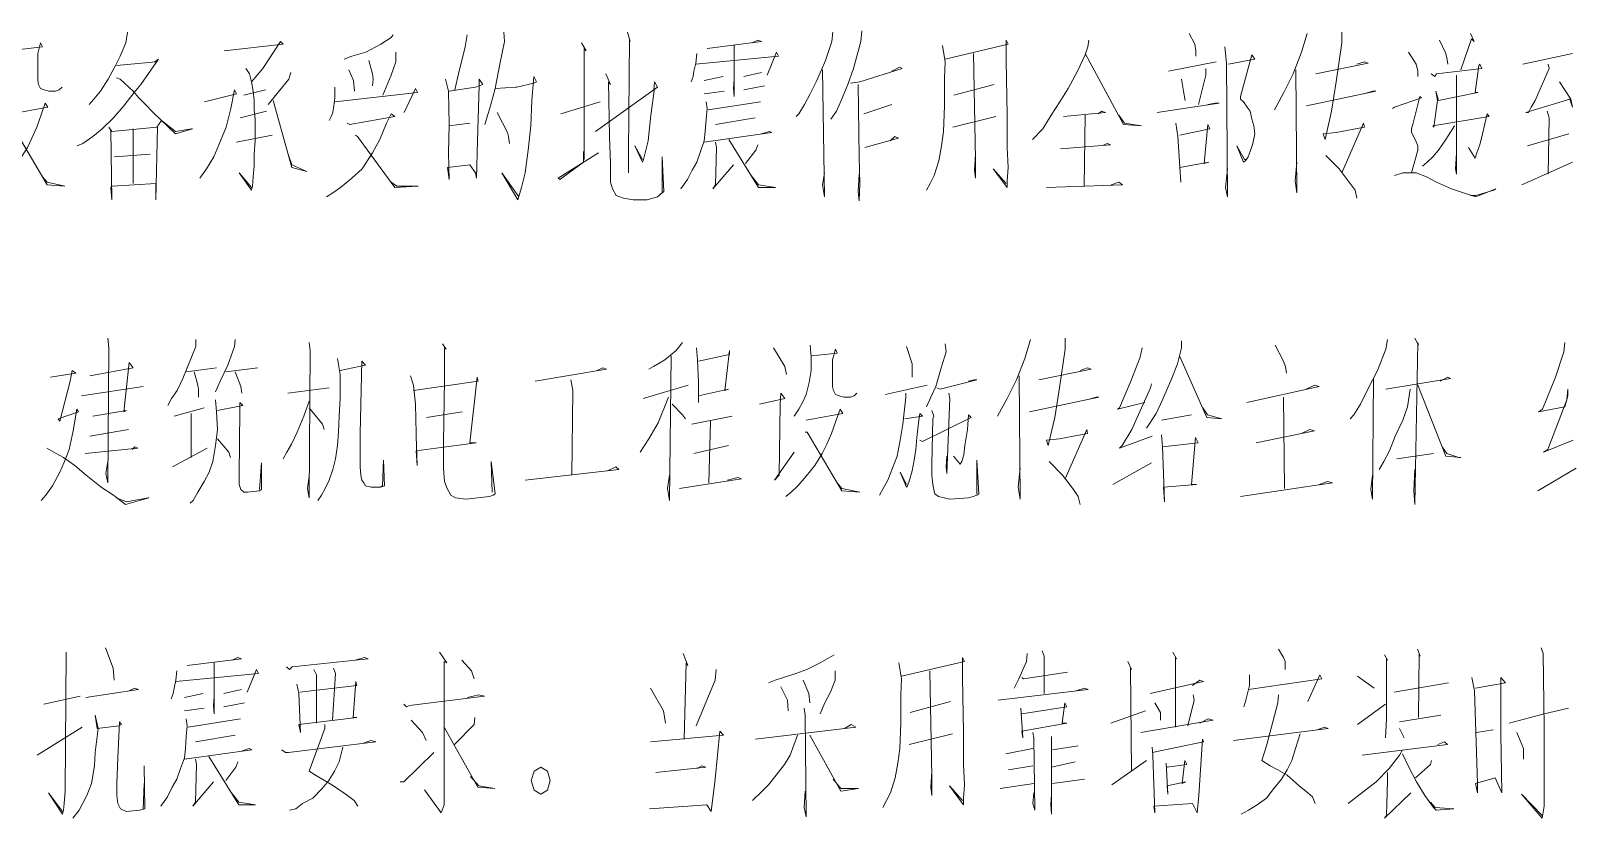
# Model space of a CAD drawing. Header units: millimetres. Extents: x 0 to 586, y 0 to 414.
# Drawn here: x 261.3 to 301.6, y 177.49 to 198.02 of the extents above; entities that cross this region are included whole.
import ezdxf

# ---------------------------------------------------------------- set-up
doc = ezdxf.new("R2010")
doc.units = ezdxf.units.MM

msp = doc.modelspace()

# ---------------------------------------------------------------- linework, layer by layer
at = {"color": 0, "lineweight": 0}
for points in [[(263.821333, 197.985944), (263.771944, 197.70725), (263.627306, 197.358), (263.503833, 197.114583), (263.309806, 196.765333), (263.11225, 196.451361), (262.942917, 196.239694), (262.819444, 196.098583)], [(270.742833, 197.915389), (270.693444, 197.848361), (270.425333, 197.671972), (270.03375, 197.463833), (269.666861, 197.358), (269.472833, 197.287444)], [(272.676056, 197.915389), (272.626667, 197.601417), (272.453806, 196.902917), (272.358556, 196.483111)], [(273.628556, 197.985944), (273.65325, 197.742528), (273.529778, 197.149861), (273.409833, 196.518389), (273.286361, 196.066833), (273.187583, 195.749333), (273.138194, 195.576472)], [(276.856472, 197.985944), (276.930556, 197.742528), (276.905861, 197.813083), (276.881167, 194.842694), (276.881167, 194.317056), (276.881167, 194.736861)], [(282.211639, 197.985944), (282.186944, 197.742528), (282.017611, 197.252167), (281.795361, 196.730056), (281.626028, 196.380806), (281.477861, 196.098583), (281.329694, 195.855167), (281.259139, 195.784611)], [(282.970111, 198.021222), (282.945417, 197.742528), (282.751389, 197.044028), (282.603222, 196.624222), (282.430361, 196.204417), (282.310417, 195.925722), (282.16225, 195.717583)], [(291.503806, 197.950667), (291.651972, 197.671972), (291.676667, 197.499111), (291.676667, 197.358)], [(294.587083, 197.950667), (294.438917, 197.463833), (294.220194, 196.902917), (293.97325, 196.416083), (293.729833, 195.961)], [(295.490194, 197.985944), (295.490194, 197.70725), (295.342028, 196.694778), (295.222083, 195.925722), (295.049222, 195.191944), (294.999833, 195.333056), (295.342028, 195.368333), (296.075806, 195.505917), (296.051111, 195.61175), (295.490194, 194.317056)], [(298.841583, 197.950667), (298.936833, 197.742528), (298.866278, 197.813083), (298.594639, 197.00875)], [(260.935611, 197.530861), (261.598833, 197.601417), (261.549444, 197.70725), (261.475361, 197.428556), (261.475361, 197.181611), (261.475361, 196.973472), (261.475361, 196.730056), (261.500056, 196.624222), (261.549444, 196.518389), (261.644694, 196.483111), (261.768167, 196.451361), (261.941028, 196.451361), (262.036278, 196.483111), (262.110361, 196.553667)], [(266.340167, 197.499111), (267.881806, 197.671972), (267.807722, 197.742528), (267.345583, 197.044028), (267.04925, 196.694778)], [(270.816917, 197.463833), (270.816917, 197.216889), (270.693444, 196.867639), (270.474722, 196.345528)], [(275.657028, 197.70725), (275.7805, 197.499111), (275.731111, 197.566139), (275.731111, 194.666306), (275.706417, 194.877972), (275.706417, 194.599278), (275.096111, 194.144194), (275.046722, 194.179472), (276.098, 194.842694)], [(278.641528, 197.149861), (280.793472, 197.358), (280.744083, 197.463833), (280.500667, 196.867639)], [(278.934333, 197.566139), (280.3525, 197.742528), (280.25725, 197.777806), (280.109083, 197.70725)], [(279.643417, 197.636694), (279.643417, 196.31025), (279.618722, 196.518389), (279.643417, 196.765333)], [(285.072667, 197.636694), (285.14675, 197.216889), (285.122056, 196.800611), (285.122056, 196.066833), (285.097361, 195.400083), (285.047972, 195.019083), (284.973889, 194.634556), (284.853944, 194.250028), (284.755167, 194.038361), (284.656389, 193.8655)], [(285.14675, 197.287444), (286.783639, 197.671972), (286.73425, 197.777806), (286.73425, 197.252167), (286.758944, 195.819889), (286.758944, 195.086111), (286.758944, 194.983806), (286.783639, 194.458167), (286.758944, 194.108917), (286.758944, 193.936056), (286.392056, 194.422889), (286.73425, 194.038361)], [(288.886194, 197.777806), (288.8615, 197.601417), (288.790944, 197.393278), (288.593389, 196.973472), (288.349972, 196.518389), (288.13125, 196.169139), (287.909, 195.819889), (287.690278, 195.470639), (287.422167, 195.191944)], [(292.435139, 197.601417), (292.481, 197.181611), (292.505694, 193.689111), (292.456306, 193.936056), (292.505694, 194.422889)], [(297.225861, 197.463833), (297.423417, 197.149861), (297.469278, 196.973472), (297.469278, 196.832361)], [(298.033722, 197.777806), (298.203056, 197.428556), (298.22775, 197.322722), (298.252444, 197.149861)], [(263.528528, 197.114583), (264.555111, 197.216889), (264.530417, 197.216889), (264.629194, 197.287444), (264.163528, 196.624222), (263.994194, 196.416083), (263.750778, 196.098583), (263.726083, 196.066833), (263.454444, 195.749333), (263.161639, 195.470639), (262.918222, 195.2625), (262.650111, 195.086111), (262.501944, 195.019083)], [(270.107833, 197.252167), (270.206611, 196.902917), (270.227778, 196.765333), (270.206611, 196.588944)], [(278.666222, 197.428556), (278.641528, 197.181611), (278.592139, 196.973472), (278.567444, 196.832361), (278.518056, 196.694778)], [(282.677306, 196.6595), (282.920722, 196.694778), (284.021389, 197.044028), (283.947306, 197.079306), (283.753278, 196.973472)], [(285.880528, 197.428556), (285.929917, 194.666306), (285.929917, 194.179472), (285.905222, 194.387611), (285.929917, 194.807417)], [(288.790944, 197.428556), (289.792833, 195.576472), (290.2585, 195.541194), (289.817528, 195.61175), (289.669361, 195.819889)], [(290.967583, 196.973472), (292.212889, 197.216889)], [(292.530389, 197.149861), (293.214778, 197.287444), (293.144222, 197.393278), (292.847889, 196.31025), (292.847889, 196.239694), (292.921972, 196.169139), (293.02075, 196.031556), (293.094833, 195.925722), (293.144222, 195.717583), (293.190083, 195.541194), (293.214778, 195.333056), (293.165389, 195.086111), (293.094833, 194.877972), (293.045444, 194.736861), (292.971361, 194.634556), (292.921972, 194.599278), (292.752639, 195.019083), (292.946667, 194.666306), (292.996056, 194.666306)], [(294.805806, 196.902917), (296.174583, 197.181611), (296.075806, 197.216889), (295.881778, 197.149861)], [(297.815, 196.902917), (297.91025, 196.832361), (297.959639, 196.902917), (299.134389, 197.044028), (299.085, 197.149861), (299.060306, 197.114583), (298.961528, 196.416083), (299.035611, 196.416083), (298.009028, 196.204417), (297.934944, 196.451361), (297.984333, 196.204417), (297.885556, 195.505917), (297.860861, 195.541194), (299.328417, 195.784611), (299.279028, 195.855167), (299.159083, 195.333056), (299.085, 195.050833), (299.010917, 194.842694), (298.961528, 194.701583), (298.792194, 194.983806)], [(300.210361, 197.149861), (301.505056, 197.428556)], [(300.870056, 197.149861), (300.89475, 197.044028), (300.527861, 196.204417), (300.429083, 196.031556), (300.355, 195.890444), (300.284444, 195.890444), (301.430972, 196.239694), (301.505056, 196.031556), (301.455667, 196.239694), (301.162861, 196.694778)], [(263.528528, 196.800611), (263.627306, 196.765333), (263.9695, 196.451361), (264.117667, 196.274972), (264.287, 196.098583), (264.484556, 195.890444), (265.070167, 195.333056), (265.511139, 195.470639), (265.486444, 195.470639), (265.070167, 195.400083), (264.703278, 195.682306), (264.579806, 195.505917), (263.408583, 195.400083), (263.3345, 195.505917), (263.383889, 195.435361), (263.408583, 193.618556), (263.383889, 193.936056), (263.408583, 193.967806), (263.42975, 193.967806), (264.555111, 194.038361), (264.555111, 193.618556), (264.6045, 195.505917)], [(266.904611, 197.044028), (266.999861, 196.902917), (267.04925, 196.694778), (267.098639, 196.451361), (267.123333, 196.204417), (267.123333, 195.961), (267.148028, 195.717583), (267.148028, 195.682306), (267.148028, 195.470639), (267.148028, 195.156667), (267.123333, 194.807417), (267.123333, 194.493444), (267.098639, 194.21475), (267.073944, 193.967806), (267.04925, 193.8655), (266.73175, 194.317056), (267.04925, 193.936056)], [(268.075833, 196.938194), (268.029972, 196.765333), (267.490222, 196.098583)], [(269.592778, 197.00875), (269.71625, 196.730056), (269.740944, 196.451361)], [(272.111611, 196.765333), (272.185694, 196.451361), (272.210389, 195.576472), (272.185694, 194.842694), (272.210389, 194.144194), (272.161, 194.458167), (272.746611, 194.528722), (272.894778, 194.317056), (272.919472, 194.179472), (272.944167, 195.156667), (272.993556, 196.588944), (272.993556, 196.765333), (273.088806, 196.624222), (272.894778, 196.553667), (272.210389, 196.451361)], [(273.409833, 196.518389), (273.946056, 196.553667), (273.97075, 196.553667), (274.411722, 196.6595), (274.485806, 196.694778), (274.411722, 196.832361), (274.362333, 196.204417), (274.337639, 195.541194), (274.263556, 194.91325), (274.189472, 194.317056), (274.094222, 193.936056), (273.995444, 193.618556), (273.579167, 194.317056), (274.020139, 193.689111)], [(276.023917, 195.400083), (277.639639, 196.553667), (277.565556, 196.694778), (277.540861, 196.483111), (277.565556, 196.518389), (277.466778, 195.819889), (277.392694, 195.156667), (277.27275, 194.666306), (277.248056, 194.599278), (277.0505, 195.019083), (277.248056, 194.666306)], [(276.295556, 196.902917), (276.4155, 196.624222), (276.366111, 196.694778), (276.390806, 195.2625), (276.4155, 194.564), (276.4155, 194.073639), (276.464889, 193.900778), (276.563667, 193.724389), (276.757694, 193.653833), (277.004639, 193.618556), (277.371528, 193.618556), (277.639639, 193.689111), (277.808972, 193.830222), (277.759583, 194.736861), (277.759583, 193.794944), (277.713722, 193.759667)], [(279.350611, 196.832361), (278.86025, 196.730056)], [(280.3525, 196.938194), (279.890361, 196.832361)], [(281.943528, 197.00875), (281.992917, 193.689111), (281.943528, 194.003083), (281.992917, 194.317056)], [(291.309778, 196.765333), (291.359167, 196.451361), (291.405028, 196.204417)], [(291.944778, 197.044028), (291.944778, 196.867639), (291.747222, 196.098583)], [(294.29075, 197.00875), (294.315444, 193.794944), (294.266056, 194.108917), (294.315444, 194.599278)], [(298.474694, 196.867639), (298.474694, 195.925722), (298.474694, 195.121389), (298.474694, 195.019083), (298.474694, 194.285306), (298.45, 194.422889), (298.474694, 194.842694)], [(265.828639, 196.169139), (266.657667, 196.380806), (266.611806, 196.483111), (266.513028, 195.996278), (266.389556, 195.505917), (266.244917, 195.156667), (266.072056, 194.736861), (265.878028, 194.422889), (265.705167, 194.179472)], [(266.855222, 196.345528), (267.416139, 196.483111)], [(269.225889, 196.553667), (269.225889, 196.274972), (269.201194, 196.066833), (269.1765, 195.890444), (269.130639, 195.784611), (269.08125, 195.682306)], [(269.225889, 196.169139), (271.377833, 196.416083), (271.328444, 196.518389), (271.035639, 195.890444)], [(278.86025, 196.380806), (279.375306, 196.451361)], [(279.890361, 196.483111), (280.426583, 196.588944)], [(282.871333, 196.624222), (282.896028, 194.736861), (282.920722, 194.038361), (282.896028, 193.586806), (282.871333, 193.830222), (282.896028, 194.285306)], [(286.41675, 196.624222), (285.365472, 196.345528)], [(294.562389, 196.066833), (296.372139, 196.451361), (296.298056, 196.451361), (296.051111, 196.380806)], [(296.809583, 195.996278), (296.858972, 196.031556), (297.568056, 196.274972), (297.518667, 196.31025), (297.349333, 195.61175), (297.299944, 195.470639), (297.299944, 195.368333), (297.398722, 195.191944), (297.469278, 195.019083), (297.469278, 194.91325), (297.299944, 194.317056)], [(260.790972, 195.855167), (261.743472, 196.031556), (261.669389, 196.133861), (261.574139, 195.855167), (261.450667, 195.505917), (261.327194, 195.227222), (261.20725, 194.983806), (261.009694, 194.666306), (260.790972, 194.387611), (260.568722, 194.144194), (260.399389, 193.967806), (260.251222, 193.8655)], [(267.440833, 195.925722), (266.756444, 195.749333)], [(267.613694, 196.204417), (268.100528, 194.458167), (268.492111, 194.352333), (268.100528, 194.528722), (268.005278, 194.807417)], [(269.543389, 195.61175), (269.617472, 195.576472), (270.792222, 195.784611), (270.693444, 195.855167), (270.5735, 195.61175), (270.400639, 195.191944), (270.206611, 194.842694), (269.934972, 194.422889), (269.666861, 194.179472), (269.374056, 193.936056), (269.1765, 193.794944), (269.007167, 193.689111)], [(273.455694, 195.890444), (273.727333, 195.368333), (273.752028, 195.2625), (273.776722, 195.086111)], [(275.120806, 195.855167), (276.147389, 196.169139)], [(278.909639, 196.169139), (278.934333, 195.996278), (278.909639, 195.717583), (278.884944, 195.400083), (278.86025, 195.156667), (278.765, 194.877972), (278.666222, 194.599278), (278.54275, 194.387611), (278.422806, 194.144194), (278.249944, 193.900778)], [(278.959028, 195.961), (280.327806, 196.169139)], [(283.0195, 195.855167), (283.753278, 196.098583)], [(288.2265, 195.784611), (289.327167, 195.890444), (289.228389, 195.925722), (289.133139, 195.855167)], [(290.67125, 195.890444), (292.286972, 196.133861), (292.188194, 196.133861), (291.994167, 196.098583)], [(300.845361, 195.925722), (300.89475, 195.749333), (300.870056, 194.285306)], [(260.766278, 195.541194), (260.815667, 195.541194), (261.718778, 194.003083), (262.184444, 193.967806), (261.718778, 194.073639), (261.598833, 194.21475)], [(263.9695, 195.470639), (263.9695, 194.038361)], [(272.210389, 195.541194), (272.746611, 195.61175)], [(280.183167, 195.749333), (279.156583, 195.576472)], [(285.340778, 195.505917), (286.466139, 195.784611)], [(288.790944, 195.819889), (288.76625, 193.967806)], [(291.161611, 195.61175), (291.211, 195.2625), (291.285083, 194.073639), (291.260389, 194.458167), (292.018861, 194.599278), (291.895389, 194.564), (291.994167, 195.576472), (292.043556, 195.470639), (291.260389, 195.297778)], [(298.425306, 195.541194), (298.203056, 195.191944), (298.009028, 194.91325), (297.860861, 194.736861), (297.716222, 194.599278), (297.59275, 194.493444)], [(266.657667, 195.121389), (267.589, 195.297778)], [(269.765639, 195.297778), (269.815028, 195.2625), (270.792222, 193.936056), (271.402528, 193.967806), (270.841611, 193.967806), (270.693444, 194.073639)], [(278.86025, 195.121389), (280.620611, 195.368333), (280.550056, 195.400083), (280.3525, 195.333056)], [(279.156583, 195.121389), (279.181278, 194.983806), (279.156583, 194.003083), (279.0825, 193.900778), (279.618722, 194.528722)], [(279.498778, 195.191944), (280.278417, 193.936056), (280.719389, 193.936056), (280.278417, 194.003083), (280.059694, 194.285306)], [(280.25725, 195.050833), (280.207861, 194.91325), (279.936222, 194.564)], [(283.044194, 194.983806), (283.922611, 195.227222), (283.827361, 195.2625), (283.703889, 195.156667)], [(288.152417, 194.948528), (289.450639, 195.050833), (289.376556, 195.086111), (289.277778, 195.050833)], [(300.330306, 195.019083), (301.406278, 195.333056)], [(263.479139, 194.736861), (264.410472, 194.807417)], [(295.073917, 194.772139), (295.416111, 194.422889), (295.708917, 194.038361), (295.832389, 193.8655), (295.881778, 193.653833)], [(296.858972, 194.250028), (297.081222, 194.317056), (297.225861, 194.317056), (297.423417, 194.317056), (297.691528, 194.21475), (297.959639, 194.073639), (298.351222, 193.900778), (298.7675, 193.759667), (298.986222, 193.689111), (299.501278, 193.900778), (299.451889, 193.8655), (298.986222, 193.724389), (298.841583, 193.724389)], [(300.185667, 194.003083), (301.505056, 194.599278)], [(287.785528, 193.936056), (289.768139, 194.003083), (289.669361, 194.073639), (289.475333, 194.003083)], [(263.30275, 190.002583), (263.327444, 189.755639), (263.30275, 186.227861), (263.253361, 186.471278), (263.30275, 186.78525)], [(265.602861, 189.967306), (265.602861, 189.790917), (265.260667, 188.951306), (265.1125, 188.637333), (264.964333, 188.429194), (264.869083, 188.252806)], [(266.629444, 189.967306), (266.60475, 189.790917), (266.431889, 189.300556), (266.237861, 188.884278), (266.114389, 188.602056)], [(268.559139, 189.89675), (268.583833, 189.685083), (268.559139, 185.843333), (268.513278, 186.08675), (268.559139, 186.40425)], [(272.034, 189.861472), (272.12925, 189.720361), (272.083389, 189.755639), (272.083389, 188.919556), (272.058694, 187.275611), (272.058694, 186.612389), (272.083389, 186.263139), (272.153944, 186.08675), (272.252722, 185.913889), (272.376194, 185.843333), (272.644306, 185.808056), (273.254611, 185.878611), (273.353389, 185.913889), (273.402778, 185.949167), (273.304, 186.78525), (273.328694, 185.984444)], [(278.292278, 189.89675), (278.122944, 189.685083), (277.830139, 189.441667), (277.533806, 189.268806), (277.413861, 189.19825)], [(281.618972, 189.826194), (281.643667, 189.512222), (281.643667, 189.162972), (281.594278, 188.849), (281.520194, 188.535028), (281.424944, 188.323361), (281.326167, 188.1505), (281.202694, 187.974111)], [(285.139694, 189.861472), (285.164389, 189.649806), (285.040917, 189.233528), (284.896278, 188.743167), (284.772806, 188.464472), (284.652861, 188.217528)], [(287.365722, 189.967306), (287.217556, 189.476944), (286.998833, 188.919556), (286.755417, 188.429194), (286.508472, 187.974111)], [(288.268833, 190.002583), (288.268833, 189.720361), (288.124194, 188.707889), (288.000722, 187.938833), (287.831389, 187.205056), (287.782, 187.346167), (288.124194, 187.381444), (288.857972, 187.519028), (288.833278, 187.624861), (288.268833, 186.333694)], [(291.302722, 189.932028), (291.302722, 189.755639), (291.203944, 189.335833), (291.034611, 188.919556), (290.812361, 188.393917), (290.643028, 188.044667), (290.396083, 187.660139)], [(293.747472, 189.826194), (293.945028, 189.441667), (294.015583, 189.268806), (294.040278, 189.092417)], [(296.682583, 189.967306), (296.633194, 189.720361), (296.414472, 189.162972), (296.167528, 188.672611), (295.9735, 188.288083), (295.800639, 188.009389), (295.705389, 187.903556)], [(297.391667, 190.002583), (297.490444, 189.826194), (297.46575, 189.89675), (297.391667, 185.670472), (297.366972, 186.019722), (297.391667, 186.577111)], [(301.303972, 189.89675), (301.279278, 189.649806), (301.060556, 188.986583), (300.718361, 188.1505), (300.619583, 188.079944), (301.303972, 188.217528), (301.378056, 188.49975), (301.378056, 188.672611), (301.353361, 188.393917), (300.912389, 187.240333), (300.863, 187.10275), (300.743056, 187.032194), (301.522694, 187.346167)], [(269.292917, 189.476944), (269.367, 189.057139), (269.367, 188.429194), (269.342306, 187.974111), (269.317611, 187.554306), (269.292917, 187.205056), (269.243528, 186.855806), (269.172972, 186.577111), (269.074194, 186.298417), (268.975417, 186.08675), (268.880167, 185.913889), (268.781389, 185.772778)], [(269.367, 189.162972), (270.026694, 189.300556), (269.931444, 189.406389), (269.882056, 187.519028), (269.882056, 187.10275), (269.882056, 186.647667), (269.90675, 186.436), (269.931444, 186.298417), (269.977306, 186.227861), (270.026694, 186.157306), (270.174861, 186.122028), (270.418278, 186.122028), (270.517056, 186.157306), (270.492361, 186.820528), (270.467667, 186.157306), (270.393583, 186.122028)], [(277.999472, 189.5475), (277.950083, 185.772778), (277.900694, 186.08675), (277.950083, 186.436)], [(278.659167, 189.755639), (278.683861, 189.441667), (278.708556, 188.849), (278.708556, 188.323361)], [(278.708556, 188.49975), (279.491722, 188.672611), (279.392944, 188.637333), (279.516417, 189.685083), (279.516417, 189.582778), (278.708556, 189.406389)], [(280.666472, 189.755639), (280.959278, 189.268806), (281.008667, 189.057139)], [(281.668361, 189.5475), (282.328056, 189.618056), (282.278667, 189.720361), (282.204583, 189.441667), (282.204583, 189.19825), (282.204583, 188.986583), (282.204583, 188.743167), (282.229278, 188.637333), (282.278667, 188.535028), (282.377444, 188.49975), (282.500917, 188.464472), (282.67025, 188.464472), (282.769028, 188.49975), (282.843111, 188.570306)], [(284.137806, 189.790917), (284.285972, 189.335833), (284.285972, 189.162972), (284.285972, 188.986583)], [(290.276139, 189.755639), (290.22675, 189.512222), (289.983333, 188.884278), (289.687, 188.185778), (289.641139, 188.1505), (290.350222, 188.323361)], [(291.253333, 189.5475), (291.962417, 187.938833), (292.354, 187.903556), (291.987111, 188.009389), (291.863639, 188.185778)], [(261.8105, 188.986583), (262.470194, 189.092417), (262.374944, 189.162972), (262.325556, 188.884278), (262.057444, 187.836528), (262.008056, 187.903556), (262.544278, 188.079944), (262.494889, 188.1505), (262.399639, 187.589583), (262.300861, 187.10275), (262.177389, 186.78525), (262.057444, 186.506556), (261.859889, 186.157306), (261.690556, 185.913889), (261.567083, 185.772778)], [(262.837083, 189.021861), (263.962444, 189.233528), (263.863667, 189.371111), (263.719028, 188.079944), (263.793111, 188.115222), (262.911167, 187.974111)], [(265.355917, 189.127694), (266.139083, 189.233528)], [(265.553472, 189.127694), (265.65225, 188.778444), (265.673417, 188.672611), (265.673417, 188.464472)], [(266.3825, 189.127694), (267.215056, 189.233528)], [(266.629444, 189.127694), (266.774083, 188.743167), (266.798778, 188.570306)], [(271.201444, 189.021861), (271.275528, 188.778444), (271.324917, 188.288083), (271.349611, 187.519028), (271.349611, 187.452), (271.374306, 186.682944), (271.349611, 187.067472), (272.912417, 187.275611), (272.743083, 187.275611), (272.937111, 188.986583), (272.961806, 188.884278), (271.275528, 188.637333)], [(274.454056, 188.884278), (276.313194, 189.19825), (276.214417, 189.233528), (276.06625, 189.162972)], [(287.072917, 189.021861), (287.097611, 185.808056), (287.048222, 186.122028), (287.097611, 186.612389)], [(287.584444, 188.919556), (288.953222, 189.19825), (288.857972, 189.233528), (288.660417, 189.162972)], [(262.618361, 188.49975), (264.230556, 188.743167)], [(267.998222, 188.570306), (269.074194, 188.707889)], [(275.381861, 188.919556), (275.43125, 188.637333), (275.406556, 186.436)], [(278.440444, 188.778444), (277.265694, 188.429194)], [(283.576889, 188.535028), (284.674028, 188.778444)], [(284.920972, 188.707889), (285.016222, 188.672611), (285.97225, 188.919556), (285.898167, 188.919556), (285.75, 188.884278)], [(290.519556, 188.813722), (290.494861, 188.707889), (290.152667, 187.938833), (290.008028, 187.624861), (289.761083, 187.205056), (289.687, 187.1345), (290.54425, 187.452)], [(293.013694, 188.323361), (294.897528, 188.743167), (294.774056, 188.778444), (294.555333, 188.672611)], [(296.315694, 188.951306), (296.291, 185.808056), (296.241611, 186.055), (296.291, 186.436)], [(297.268194, 188.672611), (297.197639, 188.217528), (297.074167, 187.868278), (296.876611, 187.452), (296.731972, 187.067472), (296.583806, 186.78525), (296.463861, 186.577111)], [(296.633194, 188.672611), (298.319472, 188.951306), (298.248917, 188.986583), (298.051361, 188.884278)], [(297.46575, 188.778444), (298.199528, 186.926361), (298.591111, 186.891083), (298.541722, 186.891083), (298.224222, 186.996917), (298.10075, 187.169778)], [(266.114389, 188.393917), (266.139083, 188.079944), (266.163778, 187.624861), (266.114389, 187.205056), (266.040306, 186.78525), (265.945056, 186.506556), (265.821583, 186.263139), (265.65225, 185.984444), (265.528778, 185.772778), (265.454694, 185.702222)], [(266.163778, 188.115222), (266.823472, 188.252806), (266.749389, 188.323361), (266.749389, 188.115222), (266.728222, 186.436), (266.728222, 186.192583), (266.774083, 186.055), (266.848167, 185.984444), (266.946944, 185.984444), (267.264444, 186.019722), (267.313833, 186.055), (267.313833, 186.7535), (267.264444, 186.055)], [(268.559139, 188.358639), (268.4145, 187.974111), (268.241639, 187.554306), (268.097, 187.240333), (267.973528, 187.032194), (267.87475, 186.855806)], [(277.925389, 188.464472), (277.657278, 187.80125), (277.413861, 187.381444), (277.191611, 187.032194)], [(278.024167, 188.288083), (278.292278, 188.009389), (278.366361, 187.903556)], [(280.299583, 188.288083), (280.959278, 188.429194), (280.8605, 188.570306), (280.835806, 188.288083), (280.811111, 186.436), (280.691167, 186.298417), (281.202694, 187.032194)], [(284.113111, 188.570306), (284.113111, 188.464472), (284.039028, 187.765972), (283.964944, 187.346167), (283.894389, 186.926361), (283.770917, 186.612389), (283.647444, 186.298417), (283.5275, 186.08675), (283.428722, 185.913889)], [(285.238472, 188.570306), (285.263167, 188.429194), (285.189083, 186.471278), (285.164389, 186.647667), (285.189083, 186.926361)], [(287.341028, 188.079944), (289.150778, 188.464472), (289.076694, 188.464472), (288.833278, 188.393917)], [(293.969722, 188.464472), (293.990889, 186.08675)], [(265.038417, 187.974111), (265.821583, 188.185778)], [(265.479389, 188.044667), (265.479389, 186.891083)], [(268.559139, 188.185778), (268.901333, 187.765972), (268.950722, 187.624861)], [(271.617722, 187.938833), (272.545528, 188.079944)], [(278.539222, 187.765972), (279.5905, 187.974111)], [(279.026056, 187.836528), (278.976667, 186.227861)], [(281.520194, 187.868278), (282.476222, 188.044667), (282.402139, 188.1505), (282.303361, 187.868278), (282.179889, 187.519028), (282.059944, 187.240333), (281.936472, 186.996917), (281.742444, 186.682944), (281.520194, 186.40425), (281.301472, 186.157306), (281.128611, 185.984444), (280.983972, 185.878611)], [(284.088417, 187.903556), (284.554083, 187.974111), (284.48, 188.044667), (284.455306, 187.868278), (284.405917, 187.416722), (284.381222, 187.10275), (284.331833, 186.820528), (284.285972, 186.541833), (284.211889, 186.298417), (284.1625, 186.157306), (284.137806, 186.122028), (283.964944, 186.506556), (284.137806, 186.192583)], [(284.48, 187.346167), (284.554083, 187.310889), (285.824083, 187.938833), (285.75, 188.009389), (285.728833, 187.624861), (285.65475, 187.205056), (285.630056, 186.961639), (285.580667, 186.78525), (285.531278, 186.718222), (285.361944, 186.926361)], [(284.7975, 188.115222), (284.846889, 187.974111), (284.822194, 187.903556), (284.7975, 186.718222), (284.7975, 186.436), (284.822194, 186.192583), (284.846889, 186.055), (284.871583, 185.949167), (284.970361, 185.878611), (285.115, 185.843333), (285.263167, 185.808056), (285.75, 185.843333), (285.873472, 185.878611), (285.97225, 185.913889), (286.021639, 185.949167), (285.97225, 186.820528), (285.97225, 185.949167)], [(291.570833, 188.009389), (290.787667, 187.868278)], [(262.837083, 187.452), (263.8425, 187.624861)], [(281.4955, 187.554306), (281.544889, 187.554306), (282.451528, 186.019722), (282.913667, 185.984444), (282.451528, 186.08675), (282.328056, 186.227861)], [(290.787667, 187.487278), (290.812361, 187.169778), (290.837056, 186.471278), (290.86175, 185.7375), (290.837056, 186.122028), (291.694306, 186.192583), (291.570833, 186.192583), (291.669611, 187.416722), (291.743694, 187.275611), (290.812361, 187.169778)], [(293.257111, 187.275611), (294.774056, 187.589583), (294.654111, 187.624861), (294.431861, 187.519028)], [(261.711722, 187.1345), (261.958667, 186.996917), (262.152694, 186.891083), (262.4455, 186.682944), (262.741833, 186.436), (263.133417, 186.122028), (263.450917, 185.913889), (263.500306, 185.878611), (263.768417, 185.670472), (264.378722, 185.843333), (264.354028, 185.843333), (263.793111, 185.7375), (263.521472, 185.843333)], [(262.717139, 186.996917), (264.085917, 187.1345), (264.011833, 187.169778), (263.93775, 187.10275)], [(264.989028, 186.647667), (265.895667, 187.1345)], [(266.163778, 187.381444), (266.456583, 187.032194), (266.505972, 186.891083)], [(279.491722, 187.205056), (278.585083, 186.996917)], [(297.882028, 186.996917), (296.926, 186.855806)], [(274.185944, 186.298417), (276.630694, 186.577111), (276.556611, 186.647667), (276.337889, 186.541833)], [(287.856083, 186.78525), (288.198278, 186.436), (288.491083, 186.055), (288.611028, 185.878611), (288.660417, 185.670472)], [(289.517667, 186.192583), (290.519556, 186.7535)], [(300.594889, 186.019722), (301.596778, 186.612389)], [(278.218194, 186.08675), (279.833917, 186.333694), (279.735139, 186.368972), (279.467028, 186.298417)], [(292.844361, 185.878611), (295.239722, 186.227861), (295.11625, 186.263139), (294.897528, 186.192583)], [(262.219722, 181.818139), (262.195028, 178.184528), (262.170333, 177.870556), (262.145639, 177.694167), (262.120944, 177.591861), (261.754056, 178.14925), (262.120944, 177.658889)], [(263.246306, 181.923972), (263.443861, 181.398333), (263.468556, 181.084361)], [(271.952861, 181.818139), (272.146889, 181.539444), (272.076333, 181.574722), (272.076333, 178.325639), (272.076333, 178.078694), (272.076333, 177.835278), (272.026944, 177.694167), (272.00225, 177.627139), (271.561278, 178.219806)], [(278.309917, 181.782861), (278.433389, 181.468889), (278.384, 181.539444), (278.334611, 179.54625)], [(282.246917, 181.747583), (281.880028, 181.539444), (281.537833, 181.363056), (281.245028, 181.257222), (280.927528, 181.154917), (280.708806, 181.084361), (280.535944, 181.013806)], [(287.284583, 181.782861), (287.259889, 181.574722), (287.065861, 181.119639), (286.942389, 180.872694)], [(287.676167, 181.853417), (287.725556, 181.712306), (287.725556, 180.735111)], [(291.076944, 181.818139), (291.172194, 181.64175), (291.1475, 181.677028), (291.1475, 179.860222)], [(293.839194, 181.888694), (293.962667, 181.677028), (294.008528, 181.574722), (294.008528, 181.468889), (294.008528, 181.363056)], [(296.601444, 181.747583), (296.675528, 181.606472), (296.650833, 181.64175), (296.650833, 180.071889), (296.626139, 179.581528)], [(297.458694, 181.888694), (297.532778, 181.712306), (297.508083, 181.782861), (297.483389, 180.107167)], [(300.686611, 181.923972), (300.736, 181.782861), (300.760694, 179.860222), (300.760694, 178.674889), (300.760694, 177.8), (300.711306, 177.486028), (300.171556, 178.113972), (300.711306, 177.556583)], [(265.08075, 181.049083), (267.232694, 181.257222), (267.183306, 181.363056), (266.939889, 180.770389)], [(265.373556, 181.468889), (266.791722, 181.64175), (266.696472, 181.677028), (266.548306, 181.606472)], [(266.082639, 181.539444), (266.082639, 180.209472), (266.057944, 180.421139), (266.082639, 180.664556)], [(267.966472, 181.433611), (268.040556, 181.363056), (268.114639, 181.433611), (270.093722, 181.64175), (269.994944, 181.677028), (269.751528, 181.606472)], [(268.675556, 181.363056), (268.749639, 181.221944), (268.749639, 179.966056)], [(269.190611, 181.398333), (269.24, 181.257222), (269.165917, 180.036611)], [(272.538472, 181.606472), (272.785417, 181.327778), (272.8595, 181.119639)], [(279.167167, 181.363056), (279.142472, 181.084361), (278.652111, 179.8955)], [(283.936722, 181.539444), (284.007278, 181.119639), (283.982583, 180.699833), (283.982583, 179.966056), (283.961417, 179.302833), (283.912028, 178.918306), (283.837944, 178.533778), (283.714472, 178.14925), (283.615694, 177.941111), (283.520444, 177.764722)], [(284.007278, 181.190194), (285.647694, 181.574722), (285.598306, 181.677028), (285.598306, 181.154917), (285.623, 179.722639), (285.623, 178.988861), (285.623, 178.883028), (285.647694, 178.357389), (285.623, 178.008139), (285.623, 177.835278), (285.256111, 178.325639), (285.598306, 177.941111)], [(289.902194, 181.574722), (290.000972, 181.363056), (289.976278, 181.398333), (290.000972, 178.706639)], [(265.105444, 181.327778), (265.08075, 181.084361), (265.031361, 180.872694), (265.006667, 180.735111), (264.960806, 180.594)], [(268.234583, 180.978528), (268.283972, 180.735111), (268.333361, 179.722639), (268.283972, 179.930778), (269.800917, 180.107167), (269.702139, 180.107167), (269.776222, 181.049083), (269.800917, 180.94325), (268.308667, 180.770389)], [(281.442583, 181.084361), (281.587222, 180.735111), (281.611917, 180.491694)], [(282.271611, 181.327778), (282.271611, 181.084361), (282.151667, 180.770389), (282.0035, 180.491694), (281.880028, 180.209472)], [(284.741056, 181.327778), (284.790444, 178.569056), (284.790444, 178.078694), (284.76575, 178.290361), (284.790444, 178.706639)], [(287.139944, 181.154917), (287.189333, 181.119639), (288.335861, 181.2925)], [(290.487806, 180.735111), (291.881278, 181.049083), (291.786028, 181.084361), (291.588472, 180.94325)], [(293.080722, 181.221944), (293.080722, 180.94325), (293.031333, 180.735111), (292.981944, 180.558722), (292.932556, 180.385861)], [(293.056028, 180.840944), (294.964556, 181.119639), (294.915167, 181.221944), (294.597667, 180.523444)], [(295.892361, 181.190194), (296.333333, 180.872694)], [(296.848389, 180.770389), (298.266556, 181.013806)], [(298.876861, 181.154917), (298.950944, 180.805667), (299.0215, 178.392667), (299.0215, 178.14925), (298.975639, 178.392667), (299.487167, 178.533778), (299.660028, 178.14925), (299.635333, 179.687361), (299.635333, 181.154917), (299.755278, 181.013806), (298.975639, 180.872694)], [(261.634111, 180.456417), (262.586611, 180.664556)], [(262.734778, 180.629278), (264.103556, 180.840944), (264.004778, 180.872694), (263.860139, 180.805667)], [(265.789833, 180.735111), (265.303, 180.629278)], [(266.791722, 180.840944), (266.329583, 180.735111)], [(271.025056, 180.456417), (271.095611, 180.385861), (271.169694, 180.421139), (273.127611, 180.664556), (272.979444, 180.699833), (272.686639, 180.629278)], [(277.456194, 180.872694), (277.798389, 180.280028), (277.847778, 179.966056)], [(280.853444, 180.907972), (281.026306, 180.558722), (281.051, 180.280028)], [(286.526111, 180.558722), (288.875611, 180.840944), (288.776833, 180.872694), (288.558111, 180.805667)], [(291.613167, 180.699833), (291.637861, 180.558722), (291.468528, 179.8955)], [(293.839194, 180.699833), (293.8145, 180.491694), (293.521694, 179.373389), (293.398222, 178.988861), (293.620472, 178.84775), (293.8145, 178.741917), (294.057917, 178.604333), (294.375417, 178.325639), (294.597667, 178.14925), (294.721139, 178.043417), (294.791694, 177.870556)], [(262.392583, 177.486028), (262.561917, 177.694167), (262.759472, 178.078694), (262.879417, 178.392667), (262.9535, 178.84775), (262.978194, 179.197), (263.027583, 179.616806), (263.052278, 179.824944), (262.978194, 180.174194), (263.027583, 179.824944), (263.5885, 179.8955), (263.662583, 179.930778), (263.613194, 180.001333), (263.5885, 179.616806), (263.563806, 179.059417), (263.539111, 178.392667), (263.539111, 178.078694), (263.563806, 177.870556), (263.637889, 177.729444), (263.786056, 177.658889), (264.12825, 177.694167), (264.272889, 177.729444), (264.251722, 178.84775)], [(265.303, 180.280028), (265.814528, 180.350583)], [(266.329583, 180.385861), (266.865806, 180.491694)], [(281.46375, 180.350583), (281.488444, 180.174194), (281.513139, 177.521306), (281.46375, 177.764722), (281.488444, 178.184528)], [(285.280806, 180.523444), (284.229528, 180.24475)], [(287.11525, 180.350583), (287.164639, 179.581528), (287.139944, 179.757917), (288.311167, 179.966056), (288.191222, 179.966056), (288.265306, 180.491694), (288.311167, 180.385861), (287.139944, 180.209472)], [(290.367861, 180.280028), (289.461222, 179.966056)], [(290.611278, 180.491694), (290.759444, 180.24475), (290.759444, 180.036611)], [(295.892361, 179.930778), (296.626139, 180.456417)], [(296.993028, 180.001333), (298.069, 180.174194)], [(299.854056, 179.966056), (300.760694, 180.209472), (301.395694, 180.350583)], [(261.46125, 179.126444), (262.636, 179.860222)], [(265.348861, 180.071889), (265.373556, 179.8955), (265.348861, 179.616806), (265.327694, 179.302833), (265.303, 179.059417), (265.204222, 178.777194), (265.105444, 178.4985), (264.981972, 178.290361), (264.862028, 178.043417), (264.689167, 177.8)], [(265.39825, 179.860222), (266.767028, 180.071889)], [(268.968361, 179.930778), (268.968361, 179.824944), (268.555611, 178.706639), (268.724944, 178.604333), (269.190611, 178.325639), (269.5575, 178.078694), (269.726833, 177.941111), (269.825611, 177.8)], [(271.219083, 180.036611), (271.511889, 179.722639), (271.610667, 179.510972)], [(272.076333, 179.860222), (272.95475, 178.290361), (273.395722, 178.255083), (272.979444, 178.325639), (272.760722, 178.569056)], [(272.880667, 180.107167), (272.8595, 179.930778), (272.344444, 179.408667)], [(277.456194, 179.475694), (279.361194, 179.652083), (279.265944, 179.757917), (279.142472, 178.4985), (279.043694, 177.658889), (278.92375, 177.835278), (277.4315, 177.729444)], [(280.19375, 179.54625), (282.811361, 179.860222), (282.687889, 179.930778), (282.518556, 179.824944)], [(290.244389, 179.722639), (292.128222, 180.036611), (292.00475, 180.071889), (291.786028, 179.966056)], [(292.664444, 179.510972), (295.133889, 179.824944), (295.038639, 179.860222), (294.841083, 179.789667)], [(296.993028, 179.824944), (297.1165, 179.581528)], [(299.000333, 179.722639), (299.437778, 179.789667)], [(266.622389, 179.652083), (265.595806, 179.475694)], [(267.843, 179.267556), (267.941778, 179.197), (268.015861, 179.197), (270.291278, 179.475694), (270.167806, 179.510972), (269.973778, 179.440417)], [(269.434028, 179.338111), (269.33525, 178.953583), (269.215306, 178.706639), (269.067139, 178.463222), (268.897806, 178.255083), (268.650861, 178.008139), (268.38275, 177.870556), (268.209889, 177.729444), (268.040556, 177.694167)], [(281.294417, 179.652083), (281.100389, 179.126444), (280.952222, 178.883028), (280.7335, 178.604333), (280.535944, 178.357389), (280.366611, 178.184528), (280.119667, 177.941111)], [(281.611917, 179.652083), (282.419778, 178.184528), (282.885444, 178.255083), (282.419778, 178.255083), (282.222222, 178.4985)], [(284.204833, 179.408667), (285.330194, 179.687361)], [(287.43275, 179.722639), (287.457444, 179.581528), (287.482139, 177.694167), (287.43275, 177.870556), (287.457444, 178.14925)], [(287.919583, 179.616806), (287.919583, 177.591861), (287.898417, 177.835278), (287.919583, 178.113972)], [(287.944278, 179.267556), (288.6075, 179.373389)], [(290.537194, 179.338111), (290.561889, 179.126444), (290.611278, 177.627139), (290.586583, 177.8), (291.588472, 177.870556), (291.711944, 177.627139), (291.761333, 178.078694), (291.856583, 179.54625), (291.881278, 179.475694), (290.537194, 179.197)], [(294.400111, 179.687361), (294.280167, 179.302833), (294.181389, 178.988861), (294.057917, 178.741917), (293.913278, 178.4985), (293.715722, 178.255083), (293.521694, 178.008139), (293.278278, 177.835278), (293.056028, 177.694167), (292.862, 177.591861)], [(296.015833, 179.126444), (298.241861, 179.408667), (298.167778, 179.475694), (297.994917, 179.408667)], [(300.051611, 179.722639), (300.220944, 179.302833), (300.220944, 179.024139)], [(265.303, 179.024139), (267.063361, 179.267556), (266.989278, 179.302833), (266.791722, 179.232278)], [(265.595806, 179.024139), (265.6205, 178.883028), (265.595806, 177.905833), (265.521722, 177.8), (266.057944, 178.427944)], [(265.938, 179.091167), (266.721167, 177.835278), (267.158611, 177.835278), (266.721167, 177.905833), (266.498917, 178.184528)], [(266.696472, 178.953583), (266.647083, 178.812472), (266.378972, 178.463222)], [(270.926278, 178.427944), (271.025056, 178.427944), (271.804694, 179.197)], [(286.723667, 179.161722), (287.43275, 179.302833)], [(288.533417, 178.953583), (287.919583, 178.812472)], [(289.485917, 178.357389), (290.392556, 178.988861)], [(290.904083, 178.918306), (290.953472, 178.113972), (290.928778, 178.325639), (291.419139, 178.427944), (291.320361, 178.392667), (291.394444, 178.988861), (291.443833, 178.883028), (290.928778, 178.812472)], [(297.067111, 179.267556), (296.993028, 179.126444), (296.724917, 178.777194), (296.382722, 178.427944), (295.966444, 178.113972), (295.648944, 177.870556)], [(297.067111, 179.161722), (297.236444, 178.812472), (297.434, 178.427944), (297.652722, 178.078694), (297.874972, 177.764722), (297.949056, 177.694167), (298.411194, 177.729444), (297.924361, 177.764722), (297.800889, 177.905833)], [(297.825583, 178.988861), (297.800889, 178.883028), (297.409306, 178.533778)], [(277.600833, 178.674889), (278.899056, 178.812472), (278.800278, 178.84775), (278.676806, 178.777194)], [(287.43275, 178.84775), (286.79775, 178.741917)], [(296.675528, 178.674889), (296.675528, 178.463222), (296.650833, 177.556583), (296.601444, 177.486028), (297.285833, 178.14925)], [(264.227028, 177.729444), (264.251722, 178.392667)], [(286.5755, 178.255083), (287.457444, 178.392667)], [(287.944278, 178.392667), (288.776833, 178.4985)]]:
    msp.add_lwpolyline(points, dxfattribs=at)
msp.add_lwpolyline([(274.838583, 178.463222), (274.768028, 178.710167), (274.595167, 178.812472), (274.422306, 178.710167), (274.348222, 178.463222), (274.422306, 178.216278), (274.595167, 178.113972), (274.768028, 178.216278)], close=True, dxfattribs=at)

doc.saveas('drawing.dxf')
